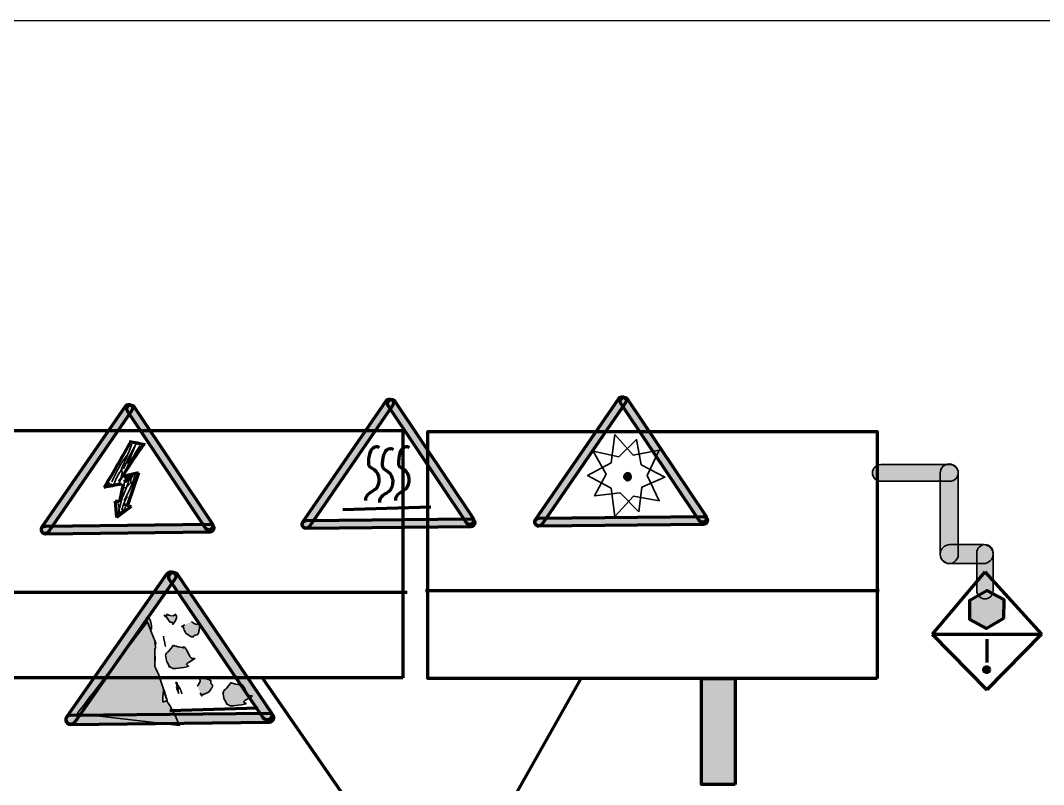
# Model space of a CAD drawing. Header units: inches. Extents: x -455 to 1024, y -792 to -26.
# Drawn here: x 160 to 735, y -456 to -26 of the extents above; entities that cross this region are included whole.
import ezdxf

# ---------------------------------------------------------------- set-up
doc = ezdxf.new("R2010")
doc.units = ezdxf.units.IN
doc.header["$MEASUREMENT"] = 0
for name, color, linetype in [('Box', 7, 'Continuous'), ('Hazard Design', 7, 'Continuous'), ('Layer 1', 7, 'Continuous')]:
    doc.layers.add(name, color=color, linetype=linetype)
picture_1 = doc.add_image_def('image1.png', size_in_pixel=(2720, 1532))

# ---------------------------------------------------------------- blocks, each defined once
blk = doc.blocks.new('block 2')
at = {"layer": 'Hazard Design', "true_color": 0xe0b661}
h = blk.add_hatch(color=43, dxfattribs=at)
h.dxf.hatch_style = 2
edge = h.paths.add_edge_path()
edge.add_spline(control_points=[(222.05, -262.3), (217.01, -271.02), (211.96, -279.74), (206.91, -288.47)], knot_values=[0, 0, 0, 0, 1, 1, 1, 1], degree=3, periodic=0)
edge.add_line((206.91, -288.47), (222.05, -262.3))
h = blk.add_hatch(color=43, dxfattribs=at)
h.dxf.hatch_style = 2
edge = h.paths.add_edge_path()
edge.add_spline(control_points=[(228.76, -264.51), (225.06, -270.07), (221.37, -275.62), (217.67, -281.18)], knot_values=[0, 0, 0, 0, 1, 1, 1, 1], degree=3, periodic=0)
edge.add_line((217.67, -281.18), (228.76, -264.51))
h = blk.add_hatch(color=43, dxfattribs=at)
h.dxf.hatch_style = 2
edge = h.paths.add_edge_path()
edge.add_spline(control_points=[(220.97, -262.6), (223.94, -263.21), (226.9, -263.82), (229.87, -264.43)], knot_values=[0, 0, 0, 0, 1, 1, 1, 1], degree=3, periodic=0)
edge.add_line((229.87, -264.43), (220.97, -262.6))
h = blk.add_hatch(color=43, dxfattribs=at)
h.dxf.hatch_style = 2
edge = h.paths.add_edge_path()
edge.add_spline(control_points=[(206.67, -288.27), (209.97, -287.66), (213.27, -287.05), (216.58, -286.44)], knot_values=[0, 0, 0, 0, 1, 1, 1, 1], degree=3, periodic=0)
edge.add_line((216.58, -286.44), (206.67, -288.27))
at = {"layer": 'Hazard Design', "color": 240, "lineweight": 35, "true_color": 0xed1c24}
for points in [[(216.6, -273.94), (216.6, -273.94)], [(216.54, -286.18), (216.54, -286.18)], [(216.89, -284.01), (216.89, -284.01)], [(207.73, -287.68), (207.73, -287.68)]]:
    blk.add_lwpolyline(points, dxfattribs=at)
at = {"layer": 'Hazard Design', "color": 240, "lineweight": 70, "true_color": 0xed1c24}
for points in [[(217.47, -282.16), (226.22, -280.06)], [(226.15, -280.27), (220.22, -297.87)], [(228.18, -280.92), (228.18, -280.92)], [(217.56, -286.64), (215.49, -296.68)], [(217.56, -286.64), (215.49, -296.68)], [(215.49, -296.68), (213.04, -296.18)], [(213.04, -296.18), (213.68, -305.5)], [(218.28, -298.02), (222.09, -299.32)], [(222.09, -299.32), (213.68, -305.5)]]:
    blk.add_lwpolyline(points, dxfattribs=at)
for points in [[(222.05, -262.3), (217.01, -271.02), (211.96, -279.74), (206.91, -288.47)], [(228.76, -264.51), (225.06, -270.07), (221.37, -275.62), (217.67, -281.18)], [(220.97, -262.6), (223.94, -263.21), (226.9, -263.82), (229.87, -264.43)], [(206.67, -288.27), (209.97, -287.66), (213.27, -287.05), (216.58, -286.44)]]:
    blk.add_open_spline(points, degree=3, dxfattribs=at)
at = {"layer": 'Hazard Design', "color": 240, "lineweight": 35, "true_color": 0xed1c24}
for points in [[(222.46, -264.1), (220.37, -269.55), (218.08, -274.92), (215.6, -280.21)], [(224.64, -264.11), (223.33, -267.89), (221.72, -271.58), (219.85, -275.12)], [(220.05, -270.02), (216.37, -274.69), (213.39, -279.9), (211.24, -285.44)], [(222.95, -268.27), (221.02, -271.42), (219.26, -274.66), (217.67, -278)], [(223.79, -265.89), (222.04, -268.6), (220.59, -271.51), (219.48, -274.54)], [(226.81, -265.17), (224.44, -269.09), (222.08, -273.01), (219.72, -276.93)], [(216.68, -278.25), (217.31, -280.61), (216.61, -283.29), (214.9, -285.02)], [(220.02, -293.62), (218.22, -295.68), (217.78, -298.56), (216.67, -301.06)], [(214.46, -303.44), (214.45, -303.21), (214.44, -302.98), (214.43, -302.76)], [(215.17, -300.7), (215.11, -301.59), (214.94, -302.47), (214.67, -303.32)]]:
    blk.add_open_spline(points, degree=3, dxfattribs=at)
for points, knots in [([(220.75, -275.04), (220.73, -275.47), (220.53, -275.88), (220.33, -276.26), (218.57, -279.73), (216.74, -283.16), (214.84, -286.56)], [0, 0, 0, 0, 1, 1, 1, 2, 2, 2, 2]), ([(215.44, -280.09), (214.39, -281.8), (213.52, -283.62), (212.84, -285.51), (212.65, -286.02), (212.47, -286.55), (212.16, -287)], [0, 0, 0, 0, 1, 1, 1, 2, 2, 2, 2]), ([(217.76, -285.02), (218.26, -284.65), (218.75, -284.28), (219.25, -283.92), (219.02, -283.71), (218.75, -283.54), (218.47, -283.41), (219.98, -282.62), (221.56, -281.95), (223.19, -281.43), (223.48, -281.33), (223.89, -281.28), (224.04, -281.55), (224.12, -281.7), (224.08, -281.88), (224.04, -282.04), (222.79, -286.91), (220.43, -291.4), (218.08, -295.84)], [0, 0, 0, 0, 1, 1, 1, 2, 2, 2, 3, 3, 3, 4, 4, 4, 5, 5, 5, 6, 6, 6, 6]), ([(209.82, -285.73), (209.6, -286.33), (209.34, -286.92), (209.04, -287.49), (209.86, -287.36), (210.64, -286.94), (211.2, -286.33)], [0, 0, 0, 0, 1, 1, 1, 2, 2, 2, 2]), ([(218.48, -284.44), (218.27, -285.68), (218.07, -286.91), (217.87, -288.15), (217.84, -288.3), (217.82, -288.46), (217.89, -288.6), (218.08, -288.95), (218.62, -288.76), (218.94, -288.52), (219.84, -287.84), (220.7, -287.1), (221.49, -286.3), (221.63, -286.15), (221.78, -286), (221.84, -285.8), (221.91, -285.56), (221.84, -285.3), (221.8, -285.04), (221.68, -284.33), (221.83, -283.57), (222.21, -282.95), (221.54, -282.47), (220.54, -282.79), (220, -283.42), (219.47, -284.05), (219.28, -284.9), (219.11, -285.71), (220, -284.28), (221.34, -283.13), (222.89, -282.45), (222.48, -282.1), (221.81, -282.29), (221.46, -282.69), (221.11, -283.09), (220.99, -283.64), (220.86, -284.16), (219.73, -288.68), (217.21, -292.78), (216.24, -297.34), (216.01, -298.42), (215.86, -299.55), (215.26, -300.48)], [0, 0, 0, 0, 1, 1, 1, 2, 2, 2, 3, 3, 3, 4, 4, 4, 5, 5, 5, 6, 6, 6, 7, 7, 7, 8, 8, 8, 9, 9, 9, 10, 10, 10, 11, 11, 11, 12, 12, 12, 13, 13, 13, 14, 14, 14, 14]), ([(218.71, -299.64), (218.64, -300.33), (218.09, -300.86), (217.55, -301.28), (216.76, -301.91), (215.91, -302.47), (215.02, -302.96), (215.34, -301.15), (215.32, -299.28), (214.95, -297.48)], [0, 0, 0, 0, 1, 1, 1, 2, 2, 2, 3, 3, 3, 3])]:
    blk.add_open_spline(points, degree=3, knots=knots, dxfattribs=at)

msp = doc.modelspace()

# ---------------------------------------------------------------- hatches: boundary and pattern name
at = {"layer": 'Box', "true_color": 0x231f20}
h = msp.add_hatch(color=250, dxfattribs=at)
h.dxf.hatch_style = 2
edge = h.paths.add_edge_path()
edge.add_spline(control_points=[(643.32, -285), (643.32, -285), (682.22, -285), (682.22, -285), (684.78, -285), (686.87, -282.9), (686.87, -280.34), (686.87, -280.34), (686.87, -280.34), (686.87, -280.34), (686.87, -277.78), (684.78, -275.69), (682.22, -275.69), (682.22, -275.69), (643.32, -275.69), (643.32, -275.69), (640.76, -275.69), (638.67, -277.78), (638.67, -280.34), (638.67, -280.34), (638.67, -280.34), (638.67, -280.34), (638.67, -282.9), (640.76, -285), (643.32, -285)], knot_values=[0, 0, 0, 0, 1, 1, 1, 2, 2, 2, 3, 3, 3, 4, 4, 4, 5, 5, 5, 6, 6, 6, 7, 7, 7, 8, 8, 8, 8], degree=3, periodic=1)
h = msp.add_hatch(color=250, dxfattribs=at)
h.dxf.hatch_style = 2
edge = h.paths.add_edge_path()
edge.add_spline(control_points=[(681.83, -331.33), (681.83, -331.33), (681.83, -331.33), (681.83, -331.33), (679.05, -331.33), (676.78, -329.06), (676.78, -326.29), (676.78, -326.29), (676.78, -280.38), (676.78, -280.38), (676.78, -277.6), (679.05, -275.33), (681.83, -275.33), (681.83, -275.33), (681.83, -275.33), (681.83, -275.33), (684.6, -275.33), (686.87, -277.6), (686.87, -280.38), (686.87, -280.38), (686.87, -326.29), (686.87, -326.29), (686.87, -329.06), (684.6, -331.33), (681.83, -331.33)], knot_values=[0, 0, 0, 0, 1, 1, 1, 2, 2, 2, 3, 3, 3, 4, 4, 4, 5, 5, 5, 6, 6, 6, 7, 7, 7, 8, 8, 8, 8], degree=3, periodic=1)
h = msp.add_hatch(color=250, dxfattribs=at)
h.dxf.hatch_style = 2
edge = h.paths.add_edge_path()
edge.add_spline(control_points=[(701.17, -331.33), (701.17, -331.33), (682.11, -331.33), (682.11, -331.33), (679.18, -331.33), (676.78, -328.93), (676.78, -326), (676.78, -326), (676.78, -326), (676.78, -326), (676.78, -323.07), (679.18, -320.67), (682.11, -320.67), (682.11, -320.67), (701.17, -320.67), (701.17, -320.67), (704.1, -320.67), (706.5, -323.07), (706.5, -326), (706.5, -326), (706.5, -326), (706.5, -326), (706.5, -328.93), (704.1, -331.33), (701.17, -331.33)], knot_values=[0, 0, 0, 0, 1, 1, 1, 2, 2, 2, 3, 3, 3, 4, 4, 4, 5, 5, 5, 6, 6, 6, 7, 7, 7, 8, 8, 8, 8], degree=3, periodic=1)
h = msp.add_hatch(color=250, dxfattribs=at)
h.dxf.hatch_style = 2
edge = h.paths.add_edge_path()
edge.add_spline(control_points=[(701.92, -351.14), (701.92, -351.14), (701.92, -351.14), (701.92, -351.14), (699.4, -351.14), (697.33, -349.07), (697.33, -346.55), (697.33, -346.55), (697.33, -325.25), (697.33, -325.25), (697.33, -322.73), (699.4, -320.67), (701.92, -320.67), (701.92, -320.67), (701.92, -320.67), (701.92, -320.67), (704.44, -320.67), (706.5, -322.73), (706.5, -325.25), (706.5, -325.25), (706.5, -346.55), (706.5, -346.55), (706.5, -349.07), (704.44, -351.14), (701.92, -351.14)], knot_values=[0, 0, 0, 0, 1, 1, 1, 2, 2, 2, 3, 3, 3, 4, 4, 4, 5, 5, 5, 6, 6, 6, 7, 7, 7, 8, 8, 8, 8], degree=3, periodic=1)
at = {"layer": 'Box', "true_color": 0xed1c24}
h = msp.add_hatch(color=240, dxfattribs=at)
h.dxf.hatch_style = 2
h.paths.add_polyline_path([(712.32, -362.26), (702.77, -367.86), (693.33, -362.72), (693.45, -351.97), (703, -346.36), (712.44, -351.51)])
at = {"layer": 'Box', "true_color": 0x231f20}
h = msp.add_hatch(color=250, dxfattribs=at)
h.dxf.hatch_style = 2
edge = h.paths.add_edge_path()
edge.add_spline(control_points=[(704.6, -390.96), (704.6, -391.77), (703.83, -392.43), (702.88, -392.43), (701.92, -392.43), (701.15, -391.77), (701.15, -390.96), (701.15, -390.15), (701.92, -389.49), (702.88, -389.49), (703.83, -389.49), (704.6, -390.15), (704.6, -390.96)], knot_values=[0, 0, 0, 0, 1, 1, 1, 2, 2, 2, 3, 3, 3, 4, 4, 4, 4], degree=3, periodic=1)
h = msp.add_hatch(color=250, dxfattribs=at)
h.dxf.hatch_style = 2
h.paths.add_polyline_path([(561.5, -455.54), (542.5, -455.54), (542.5, -396), (561.5, -396)])
at = {"layer": 'Hazard Design', "true_color": 0x231f20}
h = msp.add_hatch(color=250, dxfattribs=at)
h.dxf.hatch_style = 2
edge = h.paths.add_edge_path()
edge.add_spline(control_points=[(175.6, -313.46), (175.6, -313.46), (222.45, -245.33), (222.45, -245.33), (223.15, -244.31), (222.89, -242.91), (221.87, -242.2), (221.87, -242.2), (221.87, -242.2), (221.87, -242.2), (220.85, -241.5), (219.45, -241.76), (218.74, -242.78), (218.74, -242.78), (171.89, -310.91), (171.89, -310.91), (171.19, -311.93), (171.45, -313.33), (172.47, -314.03), (172.47, -314.03), (172.47, -314.03), (172.47, -314.03), (173.49, -314.74), (174.9, -314.48), (175.6, -313.46)], knot_values=[0, 0, 0, 0, 1, 1, 1, 2, 2, 2, 3, 3, 3, 4, 4, 4, 5, 5, 5, 6, 6, 6, 7, 7, 7, 8, 8, 8, 8], degree=3, periodic=1)
at = {"layer": 'Hazard Design', "true_color": 0xed1c24}
h = msp.add_hatch(color=240, dxfattribs=at)
h.dxf.hatch_style = 2
edge = h.paths.add_edge_path()
edge.add_spline(control_points=[(322.25, -310.42), (322.25, -310.42), (369.1, -242.29), (369.1, -242.29), (369.8, -241.27), (369.54, -239.87), (368.52, -239.16), (368.52, -239.16), (368.52, -239.16), (368.52, -239.16), (367.5, -238.46), (366.09, -238.72), (365.39, -239.74), (365.39, -239.74), (318.54, -307.87), (318.54, -307.87), (317.84, -308.88), (318.1, -310.29), (319.12, -310.99), (319.12, -310.99), (319.12, -310.99), (319.12, -310.99), (320.14, -311.7), (321.54, -311.43), (322.25, -310.42)], knot_values=[0, 0, 0, 0, 1, 1, 1, 2, 2, 2, 3, 3, 3, 4, 4, 4, 5, 5, 5, 6, 6, 6, 7, 7, 7, 8, 8, 8, 8], degree=3, periodic=1)
h = msp.add_hatch(color=240, dxfattribs=at)
h.dxf.hatch_style = 2
edge = h.paths.add_edge_path()
edge.add_spline(control_points=[(414.16, -305.83), (414.16, -305.83), (370.26, -240.1), (370.26, -240.1), (369.58, -239.07), (368.17, -238.79), (367.14, -239.48), (367.14, -239.48), (367.14, -239.48), (367.14, -239.48), (366.11, -240.17), (365.83, -241.57), (366.52, -242.6), (366.52, -242.6), (410.41, -308.33), (410.41, -308.33), (411.1, -309.36), (412.51, -309.64), (413.53, -308.95), (413.53, -308.95), (413.53, -308.95), (413.53, -308.95), (414.56, -308.26), (414.84, -306.86), (414.16, -305.83)], knot_values=[0, 0, 0, 0, 1, 1, 1, 2, 2, 2, 3, 3, 3, 4, 4, 4, 5, 5, 5, 6, 6, 6, 7, 7, 7, 8, 8, 8, 8], degree=3, periodic=1)
at = {"layer": 'Hazard Design', "true_color": 0x231f20}
h = msp.add_hatch(color=250, dxfattribs=at)
h.dxf.hatch_style = 2
edge = h.paths.add_edge_path()
edge.add_spline(control_points=[(453.02, -309.14), (453.02, -309.14), (499.87, -241.02), (499.87, -241.02), (500.57, -240), (500.31, -238.59), (499.29, -237.89), (499.29, -237.89), (499.29, -237.89), (499.29, -237.89), (498.27, -237.19), (496.86, -237.45), (496.16, -238.47), (496.16, -238.47), (449.31, -306.59), (449.31, -306.59), (448.61, -307.61), (448.87, -309.02), (449.89, -309.72), (449.89, -309.72), (449.89, -309.72), (449.89, -309.72), (450.91, -310.42), (452.32, -310.16), (453.02, -309.14)], knot_values=[0, 0, 0, 0, 1, 1, 1, 2, 2, 2, 3, 3, 3, 4, 4, 4, 5, 5, 5, 6, 6, 6, 7, 7, 7, 8, 8, 8, 8], degree=3, periodic=1)
h = msp.add_hatch(color=250, dxfattribs=at)
h.dxf.hatch_style = 2
edge = h.paths.add_edge_path()
edge.add_spline(control_points=[(544.93, -304.55), (544.93, -304.55), (501.04, -238.83), (501.04, -238.83), (500.35, -237.8), (498.94, -237.52), (497.91, -238.21), (497.91, -238.21), (497.91, -238.21), (497.91, -238.21), (496.89, -238.89), (496.61, -240.3), (497.29, -241.33), (497.29, -241.33), (541.19, -307.05), (541.19, -307.05), (541.87, -308.08), (543.28, -308.36), (544.31, -307.67), (544.31, -307.67), (544.31, -307.67), (544.31, -307.67), (545.34, -306.99), (545.62, -305.58), (544.93, -304.55)], knot_values=[0, 0, 0, 0, 1, 1, 1, 2, 2, 2, 3, 3, 3, 4, 4, 4, 5, 5, 5, 6, 6, 6, 7, 7, 7, 8, 8, 8, 8], degree=3, periodic=1)
h = msp.add_hatch(color=250, dxfattribs=at)
h.dxf.hatch_style = 2
edge = h.paths.add_edge_path()
edge.add_spline(control_points=[(267.51, -308.87), (267.51, -308.87), (223.62, -243.14), (223.62, -243.14), (222.93, -242.11), (221.53, -241.83), (220.5, -242.52), (220.5, -242.52), (220.5, -242.52), (220.5, -242.52), (219.47, -243.21), (219.19, -244.61), (219.88, -245.64), (219.88, -245.64), (263.77, -311.37), (263.77, -311.37), (264.46, -312.4), (265.86, -312.68), (266.89, -311.99), (266.89, -311.99), (266.89, -311.99), (266.89, -311.99), (267.92, -311.3), (268.2, -309.9), (267.51, -308.87)], knot_values=[0, 0, 0, 0, 1, 1, 1, 2, 2, 2, 3, 3, 3, 4, 4, 4, 5, 5, 5, 6, 6, 6, 7, 7, 7, 8, 8, 8, 8], degree=3, periodic=1)
h = msp.add_hatch(color=250, dxfattribs=at)
h.dxf.hatch_style = 2
edge = h.paths.add_edge_path()
edge.add_spline(control_points=[(503.02, -282.51), (503.02, -283.79), (502.12, -284.82), (501.01, -284.82), (499.9, -284.82), (499, -283.79), (499, -282.51), (499, -281.24), (499.9, -280.21), (501.01, -280.21), (502.12, -280.21), (503.02, -281.24), (503.02, -282.51)], knot_values=[0, 0, 0, 0, 1, 1, 1, 2, 2, 2, 3, 3, 3, 4, 4, 4, 4], degree=3, periodic=1)
h = msp.add_hatch(color=250, dxfattribs=at)
h.dxf.hatch_style = 2
edge = h.paths.add_edge_path()
edge.add_spline(control_points=[(173.81, -314.7), (173.81, -314.7), (266.33, -313.65), (266.33, -313.65), (267.56, -313.64), (268.56, -312.61), (268.55, -311.38), (268.55, -311.38), (268.55, -311.38), (268.55, -311.38), (268.54, -310.14), (267.51, -309.14), (266.27, -309.15), (266.27, -309.15), (173.75, -310.2), (173.75, -310.2), (172.52, -310.21), (171.52, -311.23), (171.53, -312.47), (171.53, -312.47), (171.53, -312.47), (171.53, -312.47), (171.54, -313.71), (172.57, -314.71), (173.81, -314.7)], knot_values=[0, 0, 0, 0, 1, 1, 1, 2, 2, 2, 3, 3, 3, 4, 4, 4, 5, 5, 5, 6, 6, 6, 7, 7, 7, 8, 8, 8, 8], degree=3, periodic=1)
at = {"layer": 'Hazard Design', "true_color": 0xed1c24}
h = msp.add_hatch(color=240, dxfattribs=at)
h.dxf.hatch_style = 2
edge = h.paths.add_edge_path()
edge.add_spline(control_points=[(320.45, -311.66), (320.45, -311.66), (412.97, -310.61), (412.97, -310.61), (414.21, -310.6), (415.21, -309.57), (415.19, -308.33), (415.19, -308.33), (415.19, -308.33), (415.19, -308.33), (415.18, -307.1), (414.16, -306.1), (412.92, -306.11), (412.92, -306.11), (320.4, -307.16), (320.4, -307.16), (319.16, -307.17), (318.16, -308.19), (318.17, -309.43), (318.17, -309.43), (318.17, -309.43), (318.17, -309.43), (318.19, -310.67), (319.21, -311.67), (320.45, -311.66)], knot_values=[0, 0, 0, 0, 1, 1, 1, 2, 2, 2, 3, 3, 3, 4, 4, 4, 5, 5, 5, 6, 6, 6, 7, 7, 7, 8, 8, 8, 8], degree=3, periodic=1)
at = {"layer": 'Hazard Design', "true_color": 0x231f20}
h = msp.add_hatch(color=250, dxfattribs=at)
h.dxf.hatch_style = 2
edge = h.paths.add_edge_path()
edge.add_spline(control_points=[(451.22, -310.38), (451.22, -310.38), (543.74, -309.34), (543.74, -309.34), (544.98, -309.32), (545.98, -308.3), (545.97, -307.06), (545.97, -307.06), (545.97, -307.06), (545.97, -307.06), (545.95, -305.82), (544.93, -304.82), (543.69, -304.84), (543.69, -304.84), (451.17, -305.88), (451.17, -305.88), (449.93, -305.9), (448.93, -306.92), (448.95, -308.16), (448.95, -308.16), (448.95, -308.16), (448.95, -308.16), (448.96, -309.39), (449.98, -310.4), (451.22, -310.38)], knot_values=[0, 0, 0, 0, 1, 1, 1, 2, 2, 2, 3, 3, 3, 4, 4, 4, 5, 5, 5, 6, 6, 6, 7, 7, 7, 8, 8, 8, 8], degree=3, periodic=1)
at = {"layer": 'Hazard Design', "true_color": 0xed1c24}
h = msp.add_hatch(color=240, dxfattribs=at)
h.dxf.hatch_style = 2
edge = h.paths.add_edge_path()
edge.add_spline(control_points=[(190.33, -420.45), (190.33, -420.45), (246.61, -340.08), (246.61, -340.08), (247.45, -338.88), (247.14, -337.22), (245.91, -336.39), (245.91, -336.39), (245.91, -336.39), (245.91, -336.39), (244.69, -335.56), (243, -335.87), (242.15, -337.07), (242.15, -337.07), (185.88, -417.44), (185.88, -417.44), (185.04, -418.64), (185.35, -420.3), (186.58, -421.13), (186.58, -421.13), (186.58, -421.13), (186.58, -421.13), (187.8, -421.96), (189.49, -421.65), (190.33, -420.45)], knot_values=[0, 0, 0, 0, 1, 1, 1, 2, 2, 2, 3, 3, 3, 4, 4, 4, 5, 5, 5, 6, 6, 6, 7, 7, 7, 8, 8, 8, 8], degree=3, periodic=1)
h = msp.add_hatch(color=240, dxfattribs=at)
h.dxf.hatch_style = 2
edge = h.paths.add_edge_path()
edge.add_spline(control_points=[(300.73, -415.03), (300.73, -415.03), (248.01, -337.49), (248.01, -337.49), (247.19, -336.28), (245.5, -335.95), (244.26, -336.76), (244.26, -336.76), (244.26, -336.76), (244.26, -336.76), (243.03, -337.57), (242.69, -339.23), (243.52, -340.44), (243.52, -340.44), (296.24, -417.98), (296.24, -417.98), (297.06, -419.2), (298.75, -419.53), (299.98, -418.72), (299.98, -418.72), (299.98, -418.72), (299.98, -418.72), (301.22, -417.9), (301.56, -416.25), (300.73, -415.03)], knot_values=[0, 0, 0, 0, 1, 1, 1, 2, 2, 2, 3, 3, 3, 4, 4, 4, 5, 5, 5, 6, 6, 6, 7, 7, 7, 8, 8, 8, 8], degree=3, periodic=1)
at = {"layer": 'Hazard Design', "true_color": 0x231f20}
h = msp.add_hatch(color=250, dxfattribs=at)
h.dxf.hatch_style = 2
edge = h.paths.add_edge_path()
edge.add_spline(control_points=[(231.06, -364.11), (230.17, -365.27), (229.41, -366.42), (228.56, -367.53), (191.81, -415.61), (191.71, -415.59), (191.71, -415.59), (191.71, -415.59), (249.18, -422.27), (249.18, -422.27), (249.18, -422.27), (243.46, -409.24), (241.81, -408.71), (240.16, -408.19), (239.49, -411.1), (239.83, -406.49), (240.17, -401.87), (240.18, -402.87), (240.17, -401.87), (240.15, -400.87), (245.07, -418.07), (240.17, -401.87), (235.27, -385.68), (235.12, -392.64), (235.27, -385.68), (235.42, -378.71), (235.7, -388.78), (235.5, -384.84), (235.3, -380.89), (235.15, -385), (235.3, -380.89), (235.45, -376.79), (236.24, -380.67), (235.45, -376.79), (234.65, -372.9), (237.7, -380.64), (234.65, -372.9), (231.59, -365.17), (228.97, -358.89), (231.98, -366.34), (235, -373.8), (232.98, -357.75), (230.36, -362.16)], knot_values=[0, 0, 0, 0, 1, 1, 1, 2, 2, 2, 3, 3, 3, 4, 4, 4, 5, 5, 5, 6, 6, 6, 7, 7, 7, 8, 8, 8, 9, 9, 9, 10, 10, 10, 11, 11, 11, 12, 12, 12, 13, 13, 13, 14, 14, 14, 14], degree=3, periodic=0)
edge.add_line((230.36, -362.16), (231.06, -364.11))
h = msp.add_hatch(color=250, dxfattribs=at)
h.dxf.hatch_style = 2
edge = h.paths.add_edge_path()
edge.add_spline(control_points=[(244.74, -360.66), (241.91, -360.66), (242.48, -358.56), (241.91, -360.66), (241.33, -362.76), (239.49, -358), (241.91, -361.5), (244.33, -365), (243.33, -364.16), (244.74, -364.33), (246.16, -364.5), (244.49, -366.91), (246.16, -364.5), (247.83, -362.08), (248.08, -360), (246.41, -360.33), (244.74, -360.66), (245.58, -360.66), (245.58, -360.66), (245.58, -360.66), (247.24, -359.73), (247.24, -359.73)], knot_values=[0, 0, 0, 0, 1, 1, 1, 2, 2, 2, 3, 3, 3, 4, 4, 4, 5, 5, 5, 6, 6, 6, 7, 7, 7, 7], degree=3, periodic=0)
edge.add_line((247.24, -359.73), (244.74, -360.66))
h = msp.add_hatch(color=250, dxfattribs=at)
h.dxf.hatch_style = 2
edge = h.paths.add_edge_path()
edge.add_spline(control_points=[(255.86, -363.89), (255.86, -363.89), (258.62, -366.37), (259.91, -365.24), (261.21, -364.11), (260.07, -369.41), (260.07, -369.41), (260.07, -369.41), (259.67, -372.17), (258.44, -371.47), (257.2, -370.76), (257.45, -373.09), (256.18, -372.55), (254.91, -372.01), (255.33, -372.16), (253.96, -371.3), (252.6, -370.43), (253.21, -371.16), (252.4, -369.69), (251.6, -368.21), (251.32, -367.39), (251.32, -367.39), (252.09, -365.78), (248.33, -367.67), (252.09, -365.78)], knot_values=[0, 0, 0, 0, 1, 1, 1, 2, 2, 2, 3, 3, 3, 4, 4, 4, 5, 5, 5, 6, 6, 6, 7, 7, 7, 8, 8, 8, 8], degree=3, periodic=0)
edge.add_line((252.09, -365.78), (255.86, -363.89))
h = msp.add_hatch(color=250, dxfattribs=at)
h.dxf.hatch_style = 2
edge = h.paths.add_edge_path()
edge.add_spline(control_points=[(243.77, -379.88), (241.65, -382.56), (242.18, -380.58), (241.58, -382.44), (240.98, -384.3), (241.58, -382.44), (241.65, -384.65), (241.73, -386.86), (242.26, -386.34), (243.16, -388.54), (244.07, -390.73), (243.77, -388.61), (244.52, -389.65), (245.27, -390.7), (246.18, -390.47), (251.7, -389.65), (257.21, -388.84), (252.06, -388.72), (253.27, -387.68), (254.48, -386.63), (253.8, -387.21), (256.29, -385.7), (258.77, -384.19), (257.95, -384.94), (256.29, -384.65), (254.63, -384.36), (253.87, -380.23), (252.36, -378.72), (250.86, -377.2), (251.7, -378.72), (251.7, -378.72), (251.7, -378.72), (250.33, -378.48), (248.44, -378.08), (246.56, -377.68), (245.88, -377.2), (245.88, -377.2), (245.88, -377.2), (243.77, -379.88), (243.77, -379.88)], knot_values=[0, 0, 0, 0, 1, 1, 1, 2, 2, 2, 3, 3, 3, 4, 4, 4, 5, 5, 5, 6, 6, 6, 7, 7, 7, 8, 8, 8, 9, 9, 9, 10, 10, 10, 11, 11, 11, 12, 12, 12, 13, 13, 13, 13], degree=3, periodic=1)
h = msp.add_hatch(color=250, dxfattribs=at)
h.dxf.hatch_style = 2
edge = h.paths.add_edge_path()
edge.add_spline(control_points=[(259.13, -400.24), (259.13, -400.24), (261.71, -397.57), (260.63, -396.24), (259.54, -394.91), (264.79, -396.24), (264.79, -396.24), (264.79, -396.24), (267.54, -396.73), (266.79, -397.95), (266.04, -399.16), (268.38, -398.99), (267.79, -400.24), (267.21, -401.49), (267.38, -401.07), (266.46, -402.41), (265.54, -403.74), (266.29, -403.16), (264.79, -403.91), (263.29, -404.66), (262.46, -404.91), (262.46, -404.91), (260.88, -404.07), (262.63, -407.91), (260.88, -404.07)], knot_values=[0, 0, 0, 0, 1, 1, 1, 2, 2, 2, 3, 3, 3, 4, 4, 4, 5, 5, 5, 6, 6, 6, 7, 7, 7, 8, 8, 8, 8], degree=3, periodic=0)
edge.add_line((260.88, -404.07), (259.13, -400.24))
h = msp.add_hatch(color=250, dxfattribs=at)
h.dxf.hatch_style = 2
edge = h.paths.add_edge_path()
edge.add_spline(control_points=[(276.04, -400.89), (273.93, -403.57), (274.45, -401.59), (273.85, -403.45), (273.25, -405.32), (273.85, -403.45), (273.93, -405.66), (274, -407.88), (274.53, -407.35), (275.43, -409.55), (276.34, -411.75), (276.04, -409.62), (276.79, -410.67), (277.55, -411.72), (278.45, -411.48), (283.97, -410.67), (289.48, -409.85), (284.33, -409.74), (285.54, -408.69), (286.75, -407.64), (286.07, -408.22), (288.56, -406.71), (291.05, -405.2), (290.22, -405.96), (288.56, -405.66), (286.9, -405.37), (286.14, -401.24), (284.64, -399.73), (283.13, -398.22), (283.97, -399.73), (283.97, -399.73), (283.97, -399.73), (282.6, -399.5), (280.71, -399.09), (278.83, -398.69), (278.15, -398.22), (278.15, -398.22), (278.15, -398.22), (276.04, -400.89), (276.04, -400.89)], knot_values=[0, 0, 0, 0, 1, 1, 1, 2, 2, 2, 3, 3, 3, 4, 4, 4, 5, 5, 5, 6, 6, 6, 7, 7, 7, 8, 8, 8, 9, 9, 9, 10, 10, 10, 11, 11, 11, 12, 12, 12, 13, 13, 13, 13], degree=3, periodic=1)
at = {"layer": 'Hazard Design', "true_color": 0xed1c24}
h = msp.add_hatch(color=240, dxfattribs=at)
h.dxf.hatch_style = 2
edge = h.paths.add_edge_path()
edge.add_spline(control_points=[(187.85, -421.91), (187.85, -421.91), (299.64, -420.67), (299.64, -420.67), (300.94, -420.66), (302, -419.59), (301.98, -418.29), (301.98, -418.29), (301.97, -417.69), (301.97, -417.69), (301.96, -416.4), (300.88, -415.35), (299.58, -415.36), (299.58, -415.36), (187.79, -416.61), (187.79, -416.61), (186.48, -416.62), (185.43, -417.69), (185.44, -418.99), (185.44, -418.99), (185.45, -419.59), (185.45, -419.59), (185.46, -420.88), (186.54, -421.93), (187.85, -421.91)], knot_values=[0, 0, 0, 0, 1, 1, 1, 2, 2, 2, 3, 3, 3, 4, 4, 4, 5, 5, 5, 6, 6, 6, 7, 7, 7, 8, 8, 8, 8], degree=3, periodic=1)

# ---------------------------------------------------------------- linework, layer by layer
at = {"layer": 'Box', "color": 250, "lineweight": 211, "true_color": 0x231f20}
for points in [[(374.68, -395.5), (122.11, -395.5), (122.11, -256.5), (374.68, -256.5), (374.68, -395.5)], [(641.25, -396), (388.68, -396), (388.68, -257), (641.25, -257), (641.25, -396)], [(561.5, -455.54), (542.5, -455.54), (542.5, -396), (561.5, -396), (561.5, -455.54)]]:
    msp.add_lwpolyline(points, dxfattribs=at)
at = {"layer": 'Box', "color": 250, "lineweight": 106, "true_color": 0x404041}
msp.add_lwpolyline([(195, -313), (195, -313)], dxfattribs=at)
at = {"layer": 'Box', "color": 240, "lineweight": 106, "true_color": 0xed1c24}
for points in [[(701.92, -335.9), (672.33, -371)], [(701.92, -335.9), (733.75, -371)], [(672.33, -371), (733.75, -371)], [(672.33, -371), (703.04, -402.33)], [(733.75, -371), (703.04, -402.33)]]:
    msp.add_lwpolyline(points, dxfattribs=at)
at = {"layer": 'Box', "color": 251, "lineweight": 158, "true_color": 0x58585b}
for points in [[(122.11, -347.45), (377.13, -347.45)], [(387.46, -346.36), (642.48, -346.36)]]:
    msp.add_lwpolyline(points, dxfattribs=at)
at = {"layer": 'Box', "color": 43, "lineweight": 106, "true_color": 0xe0b661}
msp.add_lwpolyline([(712.32, -362.26), (702.77, -367.86), (693.33, -362.72), (693.45, -351.97), (703, -346.36), (712.44, -351.51), (712.32, -362.26)], dxfattribs=at)
at = {"layer": 'Box', "color": 250, "lineweight": 106, "true_color": 0x231f20}
for points in [[(703.04, -373.85), (703.04, -387)], [(361, -490.03), (296, -396)], [(422, -490.03), (475, -396)]]:
    msp.add_lwpolyline(points, dxfattribs=at)
at = {"layer": 'Box', "color": 240, "lineweight": 35, "true_color": 0xed1c24}
for points in [[(643.32, -285), (643.32, -285), (682.22, -285), (682.22, -285), (684.78, -285), (686.87, -282.9), (686.87, -280.34), (686.87, -280.34), (686.87, -280.34), (686.87, -280.34), (686.87, -277.78), (684.78, -275.69), (682.22, -275.69), (682.22, -275.69), (643.32, -275.69), (643.32, -275.69), (640.76, -275.69), (638.67, -277.78), (638.67, -280.34), (638.67, -280.34), (638.67, -280.34), (638.67, -280.34), (638.67, -282.9), (640.76, -285), (643.32, -285)], [(681.83, -331.33), (681.83, -331.33), (681.83, -331.33), (681.83, -331.33), (679.05, -331.33), (676.78, -329.06), (676.78, -326.29), (676.78, -326.29), (676.78, -280.38), (676.78, -280.38), (676.78, -277.6), (679.05, -275.33), (681.83, -275.33), (681.83, -275.33), (681.83, -275.33), (681.83, -275.33), (684.6, -275.33), (686.87, -277.6), (686.87, -280.38), (686.87, -280.38), (686.87, -326.29), (686.87, -326.29), (686.87, -329.06), (684.6, -331.33), (681.83, -331.33)], [(701.17, -331.33), (701.17, -331.33), (682.11, -331.33), (682.11, -331.33), (679.18, -331.33), (676.78, -328.93), (676.78, -326), (676.78, -326), (676.78, -326), (676.78, -326), (676.78, -323.07), (679.18, -320.67), (682.11, -320.67), (682.11, -320.67), (701.17, -320.67), (701.17, -320.67), (704.1, -320.67), (706.5, -323.07), (706.5, -326), (706.5, -326), (706.5, -326), (706.5, -326), (706.5, -328.93), (704.1, -331.33), (701.17, -331.33)], [(701.92, -351.14), (701.92, -351.14), (701.92, -351.14), (701.92, -351.14), (699.4, -351.14), (697.33, -349.07), (697.33, -346.55), (697.33, -346.55), (697.33, -325.25), (697.33, -325.25), (697.33, -322.73), (699.4, -320.67), (701.92, -320.67), (701.92, -320.67), (701.92, -320.67), (701.92, -320.67), (704.44, -320.67), (706.5, -322.73), (706.5, -325.25), (706.5, -325.25), (706.5, -346.55), (706.5, -346.55), (706.5, -349.07), (704.44, -351.14), (701.92, -351.14)]]:
    msp.add_open_spline(points, degree=3, knots=[0, 0, 0, 0, 1, 1, 1, 2, 2, 2, 3, 3, 3, 4, 4, 4, 5, 5, 5, 6, 6, 6, 7, 7, 7, 8, 8, 8, 8], dxfattribs=at)
at = {"layer": 'Box', "color": 250, "lineweight": 106, "true_color": 0x231f20}
msp.add_open_spline([(704.6, -390.96), (704.6, -391.77), (703.83, -392.43), (702.88, -392.43), (701.92, -392.43), (701.15, -391.77), (701.15, -390.96), (701.15, -390.15), (701.92, -389.49), (702.88, -389.49), (703.83, -389.49), (704.6, -390.15), (704.6, -390.96)], degree=3, knots=[0, 0, 0, 0, 1, 1, 1, 2, 2, 2, 3, 3, 3, 4, 4, 4, 4], dxfattribs=at)
at = {"layer": 'Hazard Design', "color": 250, "lineweight": 35, "true_color": 0x231f20}
for points in [[(493.93, -258.83), (504.27, -270.33), (518.86, -267.61), (511.98, -281.82), (518.87, -296.04), (504.28, -293.33), (493.95, -304.84), (491.82, -288.94), (478.54, -281.84), (491.81, -274.73), (493.93, -258.83)], [(507.41, -302.31), (496.87, -291.61), (482.52, -293.3), (488.93, -281.05), (481.71, -268.12), (496.21, -271.24), (506.1, -261.57), (508.66, -275.75), (521.99, -282.7), (509.06, -288.34), (507.41, -302.31)]]:
    msp.add_lwpolyline(points, dxfattribs=at)
at = {"layer": 'Hazard Design', "color": 250, "lineweight": 140, "true_color": 0x231f20}
for points in [[(341, -300.89), (390.47, -299.41)], [(243.81, -413.83), (293.29, -412.36)]]:
    msp.add_lwpolyline(points, dxfattribs=at)
at = {"layer": 'Hazard Design', "color": 250, "lineweight": 70, "true_color": 0x231f20}
for points in [[(175.6, -313.46), (175.6, -313.46), (222.45, -245.33), (222.45, -245.33), (223.15, -244.31), (222.89, -242.91), (221.87, -242.2), (221.87, -242.2), (221.87, -242.2), (221.87, -242.2), (220.85, -241.5), (219.45, -241.76), (218.74, -242.78), (218.74, -242.78), (171.89, -310.91), (171.89, -310.91), (171.19, -311.93), (171.45, -313.33), (172.47, -314.03), (172.47, -314.03), (172.47, -314.03), (172.47, -314.03), (173.49, -314.74), (174.9, -314.48), (175.6, -313.46)], [(453.02, -309.14), (453.02, -309.14), (499.87, -241.02), (499.87, -241.02), (500.57, -240), (500.31, -238.59), (499.29, -237.89), (499.29, -237.89), (499.29, -237.89), (499.29, -237.89), (498.27, -237.19), (496.86, -237.45), (496.16, -238.47), (496.16, -238.47), (449.31, -306.59), (449.31, -306.59), (448.61, -307.61), (448.87, -309.02), (449.89, -309.72), (449.89, -309.72), (449.89, -309.72), (449.89, -309.72), (450.91, -310.42), (452.32, -310.16), (453.02, -309.14)], [(544.93, -304.55), (544.93, -304.55), (501.04, -238.83), (501.04, -238.83), (500.35, -237.8), (498.94, -237.52), (497.91, -238.21), (497.91, -238.21), (497.91, -238.21), (497.91, -238.21), (496.89, -238.89), (496.61, -240.3), (497.29, -241.33), (497.29, -241.33), (541.19, -307.05), (541.19, -307.05), (541.87, -308.08), (543.28, -308.36), (544.31, -307.67), (544.31, -307.67), (544.31, -307.67), (544.31, -307.67), (545.34, -306.99), (545.62, -305.58), (544.93, -304.55)], [(267.51, -308.87), (267.51, -308.87), (223.62, -243.14), (223.62, -243.14), (222.93, -242.11), (221.53, -241.83), (220.5, -242.52), (220.5, -242.52), (220.5, -242.52), (220.5, -242.52), (219.47, -243.21), (219.19, -244.61), (219.88, -245.64), (219.88, -245.64), (263.77, -311.37), (263.77, -311.37), (264.46, -312.4), (265.86, -312.68), (266.89, -311.99), (266.89, -311.99), (266.89, -311.99), (266.89, -311.99), (267.92, -311.3), (268.2, -309.9), (267.51, -308.87)], [(173.81, -314.7), (173.81, -314.7), (266.33, -313.65), (266.33, -313.65), (267.56, -313.64), (268.56, -312.61), (268.55, -311.38), (268.55, -311.38), (268.55, -311.38), (268.55, -311.38), (268.54, -310.14), (267.51, -309.14), (266.27, -309.15), (266.27, -309.15), (173.75, -310.2), (173.75, -310.2), (172.52, -310.21), (171.52, -311.23), (171.53, -312.47), (171.53, -312.47), (171.53, -312.47), (171.53, -312.47), (171.54, -313.71), (172.57, -314.71), (173.81, -314.7)], [(451.22, -310.38), (451.22, -310.38), (543.74, -309.34), (543.74, -309.34), (544.98, -309.32), (545.98, -308.3), (545.97, -307.06), (545.97, -307.06), (545.97, -307.06), (545.97, -307.06), (545.95, -305.82), (544.93, -304.82), (543.69, -304.84), (543.69, -304.84), (451.17, -305.88), (451.17, -305.88), (449.93, -305.9), (448.93, -306.92), (448.95, -308.16), (448.95, -308.16), (448.95, -308.16), (448.95, -308.16), (448.96, -309.39), (449.98, -310.4), (451.22, -310.38)]]:
    msp.add_open_spline(points, degree=3, knots=[0, 0, 0, 0, 1, 1, 1, 2, 2, 2, 3, 3, 3, 4, 4, 4, 5, 5, 5, 6, 6, 6, 7, 7, 7, 8, 8, 8, 8], dxfattribs=at)
at = {"layer": 'Hazard Design', "color": 240, "lineweight": 70, "true_color": 0xed1c24}
for points in [[(322.25, -310.42), (322.25, -310.42), (369.1, -242.29), (369.1, -242.29), (369.8, -241.27), (369.54, -239.87), (368.52, -239.16), (368.52, -239.16), (368.52, -239.16), (368.52, -239.16), (367.5, -238.46), (366.09, -238.72), (365.39, -239.74), (365.39, -239.74), (318.54, -307.87), (318.54, -307.87), (317.84, -308.88), (318.1, -310.29), (319.12, -310.99), (319.12, -310.99), (319.12, -310.99), (319.12, -310.99), (320.14, -311.7), (321.54, -311.43), (322.25, -310.42)], [(414.16, -305.83), (414.16, -305.83), (370.26, -240.1), (370.26, -240.1), (369.58, -239.07), (368.17, -238.79), (367.14, -239.48), (367.14, -239.48), (367.14, -239.48), (367.14, -239.48), (366.11, -240.17), (365.83, -241.57), (366.52, -242.6), (366.52, -242.6), (410.41, -308.33), (410.41, -308.33), (411.1, -309.36), (412.51, -309.64), (413.53, -308.95), (413.53, -308.95), (413.53, -308.95), (413.53, -308.95), (414.56, -308.26), (414.84, -306.86), (414.16, -305.83)], [(320.45, -311.66), (320.45, -311.66), (412.97, -310.61), (412.97, -310.61), (414.21, -310.6), (415.21, -309.57), (415.19, -308.33), (415.19, -308.33), (415.19, -308.33), (415.19, -308.33), (415.18, -307.1), (414.16, -306.1), (412.92, -306.11), (412.92, -306.11), (320.4, -307.16), (320.4, -307.16), (319.16, -307.17), (318.16, -308.19), (318.17, -309.43), (318.17, -309.43), (318.17, -309.43), (318.17, -309.43), (318.19, -310.67), (319.21, -311.67), (320.45, -311.66)], [(190.33, -420.45), (190.33, -420.45), (246.61, -340.08), (246.61, -340.08), (247.45, -338.88), (247.14, -337.22), (245.91, -336.39), (245.91, -336.39), (245.91, -336.39), (245.91, -336.39), (244.69, -335.56), (243, -335.87), (242.15, -337.07), (242.15, -337.07), (185.88, -417.44), (185.88, -417.44), (185.04, -418.64), (185.35, -420.3), (186.58, -421.13), (186.58, -421.13), (186.58, -421.13), (186.58, -421.13), (187.8, -421.96), (189.49, -421.65), (190.33, -420.45)], [(300.73, -415.03), (300.73, -415.03), (248.01, -337.49), (248.01, -337.49), (247.19, -336.28), (245.5, -335.95), (244.26, -336.76), (244.26, -336.76), (244.26, -336.76), (244.26, -336.76), (243.03, -337.57), (242.69, -339.23), (243.52, -340.44), (243.52, -340.44), (296.24, -417.98), (296.24, -417.98), (297.06, -419.2), (298.75, -419.53), (299.98, -418.72), (299.98, -418.72), (299.98, -418.72), (299.98, -418.72), (301.22, -417.9), (301.56, -416.25), (300.73, -415.03)], [(187.85, -421.91), (187.85, -421.91), (299.64, -420.67), (299.64, -420.67), (300.94, -420.66), (302, -419.59), (301.98, -418.29), (301.98, -418.29), (301.97, -417.69), (301.97, -417.69), (301.96, -416.4), (300.88, -415.35), (299.58, -415.36), (299.58, -415.36), (187.79, -416.61), (187.79, -416.61), (186.48, -416.62), (185.43, -417.69), (185.44, -418.99), (185.44, -418.99), (185.45, -419.59), (185.45, -419.59), (185.46, -420.88), (186.54, -421.93), (187.85, -421.91)]]:
    msp.add_open_spline(points, degree=3, knots=[0, 0, 0, 0, 1, 1, 1, 2, 2, 2, 3, 3, 3, 4, 4, 4, 5, 5, 5, 6, 6, 6, 7, 7, 7, 8, 8, 8, 8], dxfattribs=at)
at = {"layer": 'Hazard Design', "color": 250, "lineweight": 140, "true_color": 0x231f20}
for points in [[(361.64, -266.25), (360.14, -264.93), (357.85, -265.92), (356.78, -267.71), (355.71, -269.5), (355.52, -271.81), (355.37, -273.99), (355.33, -274.6), (355.29, -275.22), (355.47, -275.8), (355.91, -277.24), (357.4, -277.69), (358.55, -278.44), (361.77, -280.55), (362.22, -286.73), (359.33, -289.45), (358.25, -290.47), (356.88, -290.99), (355.71, -291.88), (354.54, -292.76), (353.51, -294.27), (353.74, -295.88)], [(369.42, -267.37), (367.93, -266.05), (365.64, -267.03), (364.56, -268.83), (363.49, -270.62), (363.31, -272.93), (363.16, -275.11), (363.12, -275.72), (363.08, -276.34), (363.25, -276.92), (363.69, -278.36), (365.19, -278.81), (366.33, -279.56), (369.56, -281.67), (370, -287.85), (367.12, -290.57), (366.03, -291.59), (364.67, -292.11), (363.5, -293), (362.33, -293.88), (361.3, -295.39), (361.52, -297)], [(378.5, -266.25), (377.01, -264.93), (374.72, -265.92), (373.65, -267.71), (372.57, -269.5), (372.39, -271.81), (372.24, -273.99), (372.2, -274.6), (372.16, -275.22), (372.33, -275.8), (372.77, -277.24), (374.27, -277.69), (375.41, -278.44), (378.64, -280.55), (379.08, -286.73), (376.2, -289.45), (375.11, -290.47), (373.75, -290.99), (372.58, -291.88), (371.41, -292.76), (370.38, -294.27), (370.6, -295.88)]]:
    msp.add_open_spline(points, degree=3, knots=[0, 0, 0, 0, 1, 1, 1, 2, 2, 2, 3, 3, 3, 4, 4, 4, 5, 5, 5, 6, 6, 6, 7, 7, 7, 7], dxfattribs=at)
at = {"layer": 'Hazard Design', "color": 250, "lineweight": 35, "true_color": 0x231f20}
for points, knots in [([(503.02, -282.51), (503.02, -283.79), (502.12, -284.82), (501.01, -284.82), (499.9, -284.82), (499, -283.79), (499, -282.51), (499, -281.24), (499.9, -280.21), (501.01, -280.21), (502.12, -280.21), (503.02, -281.24), (503.02, -282.51)], [0, 0, 0, 0, 1, 1, 1, 2, 2, 2, 3, 3, 3, 4, 4, 4, 4]), ([(231.06, -364.11), (230.17, -365.27), (229.41, -366.42), (228.56, -367.53), (191.81, -415.61), (191.71, -415.59), (191.71, -415.59), (191.71, -415.59), (249.18, -422.27), (249.18, -422.27), (249.18, -422.27), (243.46, -409.24), (241.81, -408.71), (240.16, -408.19), (239.49, -411.1), (239.83, -406.49), (240.17, -401.87), (240.18, -402.87), (240.17, -401.87), (240.15, -400.87), (245.07, -418.07), (240.17, -401.87), (235.27, -385.68), (235.12, -392.64), (235.27, -385.68), (235.42, -378.71), (235.7, -388.78), (235.5, -384.84), (235.3, -380.89), (235.15, -385), (235.3, -380.89), (235.45, -376.79), (236.24, -380.67), (235.45, -376.79), (234.65, -372.9), (237.7, -380.64), (234.65, -372.9), (231.59, -365.17), (228.97, -358.89), (231.98, -366.34), (235, -373.8), (232.98, -357.75), (230.36, -362.16)], [0, 0, 0, 0, 1, 1, 1, 2, 2, 2, 3, 3, 3, 4, 4, 4, 5, 5, 5, 6, 6, 6, 7, 7, 7, 8, 8, 8, 9, 9, 9, 10, 10, 10, 11, 11, 11, 12, 12, 12, 13, 13, 13, 14, 14, 14, 14]), ([(244.74, -360.66), (241.91, -360.66), (242.48, -358.56), (241.91, -360.66), (241.33, -362.76), (239.49, -358), (241.91, -361.5), (244.33, -365), (243.33, -364.16), (244.74, -364.33), (246.16, -364.5), (244.49, -366.91), (246.16, -364.5), (247.83, -362.08), (248.08, -360), (246.41, -360.33), (244.74, -360.66), (245.58, -360.66), (245.58, -360.66), (245.58, -360.66), (247.24, -359.73), (247.24, -359.73)], [0, 0, 0, 0, 1, 1, 1, 2, 2, 2, 3, 3, 3, 4, 4, 4, 5, 5, 5, 6, 6, 6, 7, 7, 7, 7]), ([(255.86, -363.89), (255.86, -363.89), (258.62, -366.37), (259.91, -365.24), (261.21, -364.11), (260.07, -369.41), (260.07, -369.41), (260.07, -369.41), (259.67, -372.17), (258.44, -371.47), (257.2, -370.76), (257.45, -373.09), (256.18, -372.55), (254.91, -372.01), (255.33, -372.16), (253.96, -371.3), (252.6, -370.43), (253.21, -371.16), (252.4, -369.69), (251.6, -368.21), (251.32, -367.39), (251.32, -367.39), (252.09, -365.78), (248.33, -367.67), (252.09, -365.78)], [0, 0, 0, 0, 1, 1, 1, 2, 2, 2, 3, 3, 3, 4, 4, 4, 5, 5, 5, 6, 6, 6, 7, 7, 7, 8, 8, 8, 8]), ([(243.77, -379.88), (241.65, -382.56), (242.18, -380.58), (241.58, -382.44), (240.98, -384.3), (241.58, -382.44), (241.65, -384.65), (241.73, -386.86), (242.26, -386.34), (243.16, -388.54), (244.07, -390.73), (243.77, -388.61), (244.52, -389.65), (245.27, -390.7), (246.18, -390.47), (251.7, -389.65), (257.21, -388.84), (252.06, -388.72), (253.27, -387.68), (254.48, -386.63), (253.8, -387.21), (256.29, -385.7), (258.77, -384.19), (257.95, -384.94), (256.29, -384.65), (254.63, -384.36), (253.87, -380.23), (252.36, -378.72), (250.86, -377.2), (251.7, -378.72), (251.7, -378.72), (251.7, -378.72), (250.33, -378.48), (248.44, -378.08), (246.56, -377.68), (245.88, -377.2), (245.88, -377.2), (245.88, -377.2), (243.77, -379.88), (243.77, -379.88)], [0, 0, 0, 0, 1, 1, 1, 2, 2, 2, 3, 3, 3, 4, 4, 4, 5, 5, 5, 6, 6, 6, 7, 7, 7, 8, 8, 8, 9, 9, 9, 10, 10, 10, 11, 11, 11, 12, 12, 12, 13, 13, 13, 13]), ([(259.13, -400.24), (259.13, -400.24), (261.71, -397.57), (260.63, -396.24), (259.54, -394.91), (264.79, -396.24), (264.79, -396.24), (264.79, -396.24), (267.54, -396.73), (266.79, -397.95), (266.04, -399.16), (268.38, -398.99), (267.79, -400.24), (267.21, -401.49), (267.38, -401.07), (266.46, -402.41), (265.54, -403.74), (266.29, -403.16), (264.79, -403.91), (263.29, -404.66), (262.46, -404.91), (262.46, -404.91), (260.88, -404.07), (262.63, -407.91), (260.88, -404.07)], [0, 0, 0, 0, 1, 1, 1, 2, 2, 2, 3, 3, 3, 4, 4, 4, 5, 5, 5, 6, 6, 6, 7, 7, 7, 8, 8, 8, 8]), ([(276.04, -400.89), (273.93, -403.57), (274.45, -401.59), (273.85, -403.45), (273.25, -405.32), (273.85, -403.45), (273.93, -405.66), (274, -407.88), (274.53, -407.35), (275.43, -409.55), (276.34, -411.75), (276.04, -409.62), (276.79, -410.67), (277.55, -411.72), (278.45, -411.48), (283.97, -410.67), (289.48, -409.85), (284.33, -409.74), (285.54, -408.69), (286.75, -407.64), (286.07, -408.22), (288.56, -406.71), (291.05, -405.2), (290.22, -405.96), (288.56, -405.66), (286.9, -405.37), (286.14, -401.24), (284.64, -399.73), (283.13, -398.22), (283.97, -399.73), (283.97, -399.73), (283.97, -399.73), (282.6, -399.5), (280.71, -399.09), (278.83, -398.69), (278.15, -398.22), (278.15, -398.22), (278.15, -398.22), (276.04, -400.89), (276.04, -400.89)], [0, 0, 0, 0, 1, 1, 1, 2, 2, 2, 3, 3, 3, 4, 4, 4, 5, 5, 5, 6, 6, 6, 7, 7, 7, 8, 8, 8, 9, 9, 9, 10, 10, 10, 11, 11, 11, 12, 12, 12, 13, 13, 13, 13])]:
    msp.add_open_spline(points, degree=3, knots=knots, dxfattribs=at)
for points in [[(240.14, -372.17), (240.51, -374.08), (240.88, -375.99), (241.25, -377.9)], [(247.11, -397.72), (247.57, -399.42), (248.03, -401.13), (248.49, -402.84)], [(247.39, -398.69), (248.88, -400.31), (249.95, -402.33), (250.45, -404.47)], [(247.44, -400.57), (247.81, -401.86), (248.27, -403.13), (248.8, -404.37)], [(247.78, -398.09), (247.9, -399.47), (248.27, -400.83), (248.86, -402.09)]]:
    msp.add_open_spline(points, degree=3, dxfattribs=at)

# ---------------------------------------------------------------- block references
at = {"layer": 'Hazard Design'}
msp.add_blockref('block 2', (0, 0), dxfattribs=at)

# ---------------------------------------------------------------- pictures from other files: only their frames are drawn
at = {"layer": 'Layer 1'}
image = msp.add_image(picture_1, insert=(-336, -792), size_in_units=(1360, 766), dxfattribs=at)

doc.saveas('drawing.dxf')
